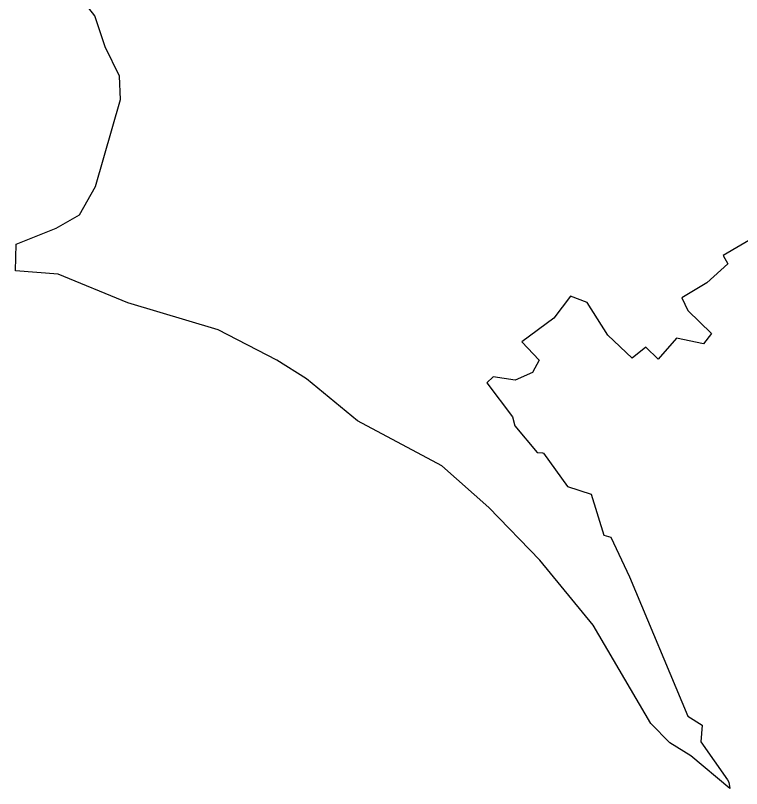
# Model space of a CAD drawing. Header units: metres. Extents: x 334693 to 340967, y 1773231 to 1777706.
# Drawn here: x 335961 to 337890, y 1773231 to 1775286 of the extents above; entities that cross this region are included whole.
import ezdxf

# ---------------------------------------------------------------- set-up
doc = ezdxf.new("R2010")
doc.units = ezdxf.units.M

msp = doc.modelspace()

# ---------------------------------------------------------------- linework, layer by layer
at = {"color": 3}
for p, q in [((336171.5, 1775285), (336039.7, 1775458.3)), ((336199.1, 1775202.6), (336171.5, 1775285)), ((336237, 1775124.5), (336199.1, 1775202.6)), ((336239.7, 1775062.5), (336237, 1775124.5)), ((336173.7, 1774831.6), (336239.7, 1775062.5)), ((336131.1, 1774755.8), (336173.7, 1774831.6)), ((336069.4, 1774720.1), (336131.1, 1774755.8)), ((335962.4, 1774677.7), (336069.4, 1774720.1)), ((337935.7, 1774702.9), (337841.4, 1774647.6)), ((335961, 1774607.5), (335962.4, 1774677.7)), ((337841.4, 1774647.6), (337853.7, 1774625.5)), ((337853.7, 1774625.5), (337798.3, 1774575.2)), ((336074.7, 1774598.2), (335961, 1774607.5)), ((336259.5, 1774521.8), (336074.7, 1774598.2)), ((337798.3, 1774575.2), (337731.9, 1774535.3)), ((337436.1, 1774539.5), (337391.9, 1774481.4)), ((337480.4, 1774522.6), (337436.1, 1774539.5)), ((336499.5, 1774450.4), (336259.5, 1774521.8)), ((337535.3, 1774435.9), (337480.4, 1774522.6)), ((337731.9, 1774535.3), (337747.9, 1774501.7)), ((337747.9, 1774501.7), (337810.4, 1774440.8)), ((337391.9, 1774481.4), (337306.1, 1774418.3)), ((336655.1, 1774369.3), (336499.5, 1774450.4)), ((337600.1, 1774375.2), (337535.3, 1774435.9)), ((337810.4, 1774440.8), (337788.8, 1774412.6)), ((337306.1, 1774418.3), (337352.4, 1774369.8)), ((337717.9, 1774428.3), (337669.2, 1774372.5)), ((337788.8, 1774412.6), (337717.9, 1774428.3)), ((337636.3, 1774404), (337600.1, 1774375.2)), ((337669.2, 1774372.5), (337636.3, 1774404)), ((336734.1, 1774320.4), (336655.1, 1774369.3)), ((337352.4, 1774369.8), (337334.4, 1774336.4)), ((337334.4, 1774336.4), (337288.5, 1774316.7)), ((336869.4, 1774208.1), (336734.1, 1774320.4)), ((337230.6, 1774325.7), (337213.9, 1774309.4)), ((337288.5, 1774316.7), (337230.6, 1774325.7)), ((337213.9, 1774309.4), (337281.4, 1774219.3)), ((337281.4, 1774219.3), (337288.3, 1774195.4)), ((337093.6, 1774088.3), (336869.4, 1774208.1)), ((337288.3, 1774195.4), (337347.1, 1774124.5)), ((337347.1, 1774124.5), (337361.5, 1774122.9)), ((337361.5, 1774122.9), (337364.4, 1774122.6)), ((337364.4, 1774122.6), (337427.8, 1774034)), ((337218.6, 1773977.9), (337093.6, 1774088.3)), ((337427.8, 1774034), (337490.5, 1774013.6)), ((337490.5, 1774013.6), (337524.2, 1773904.7)), ((337354.1, 1773837.7), (337218.6, 1773977.9)), ((337524.2, 1773904.7), (337542.6, 1773899.1)), ((337542.6, 1773899.1), (337592.9, 1773793.5)), ((337496.2, 1773665.5), (337354.1, 1773837.7)), ((337592.9, 1773793.5), (337747.5, 1773423.2)), ((337649.4, 1773403.6), (337496.2, 1773665.5)), ((337747.5, 1773423.2), (337785.6, 1773399.3)), ((337699.5, 1773352.4), (337649.4, 1773403.6)), ((337785.6, 1773399.3), (337782.4, 1773355.3)), ((337755.5, 1773317.8), (337699.5, 1773352.4)), ((337782.4, 1773355.3), (337852.8, 1773253.6)), ((337859.1, 1773230.8), (337755.5, 1773317.8)), ((337852.8, 1773253.6), (337856.8, 1773247.8)), ((337856.8, 1773247.8), (337859.1, 1773230.8))]:
    msp.add_line(p, q, dxfattribs=at)

doc.saveas('drawing.dxf')
